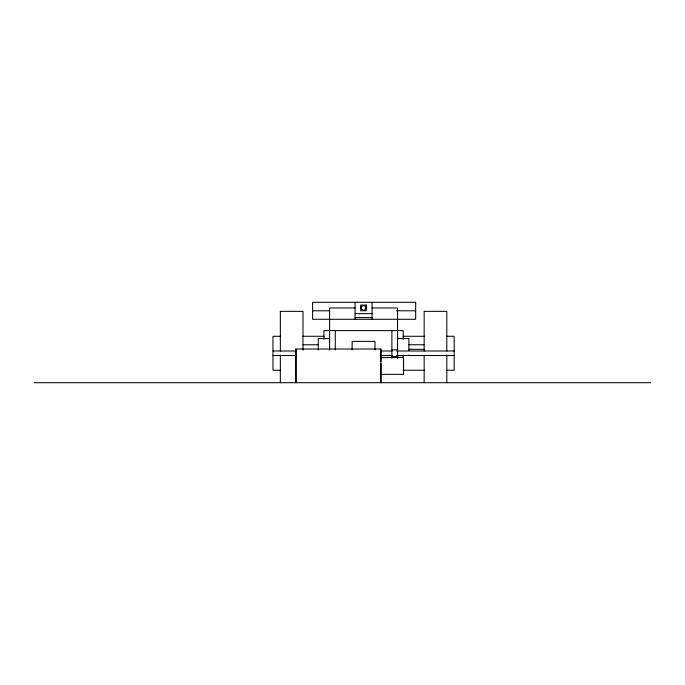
<?xml version="1.0" encoding="UTF-8"?>
<svg xmlns="http://www.w3.org/2000/svg" width="685" height="685" viewBox="0 0 685 685"><rect width="100%" height="100%" fill="white"/><g stroke="black" fill="none" stroke-linecap="round" stroke-linejoin="round"><path stroke-width="1.03" d="M380.834 357.442L380.869 349.016M295.937 349.016L295.937 382.701L295.954 349.016L380.886 349.016L380.877 374.352L403.525 374.352L403.525 357.365L380.869 357.664M380.886 382.701L380.928 363.641M355.078 307.959L329.605 307.959L329.605 349.975M372.066 307.959L397.548 307.959L397.548 358.358M312.617 310.793L329.613 310.793M396.546 310.793L415.667 310.793M355.078 313.619L372.066 313.619M355.078 317.583L372.066 317.583M280.439 336.275L272.981 336.275L272.981 370.242L280.439 370.242M302.821 336.275L324.142 336.275M403.011 336.275L424.323 336.275M446.706 336.275L454.172 336.275L454.172 370.242L446.706 370.242M329.605 338.57L318.277 338.57L318.277 349.975M397.548 338.57L408.876 338.57L408.876 350.583M302.993 344.769L318.277 344.769M408.876 344.769L424.161 344.769M408.876 349.299L424.161 349.299M391.888 349.864L397.548 349.864M272.981 350.994L296.425 350.994M380.629 350.994L392.351 350.994M396.615 350.994L454.172 350.994M272.981 355.524L296.425 355.524M380.629 355.524L392.351 355.524M396.615 355.524L454.172 355.524M391.888 356.654L397.548 356.654M403.011 370.242L424.323 370.242M34.25 382.701L650.75 382.701M403.525 357.365L403.525 374.352M380.877 357.365L380.894 361.594M380.869 382.701L380.834 374.284M446.808 351.131L446.808 311.358L424.161 311.358L424.161 351.131M446.808 355.087L446.808 382.701M424.161 356.26L424.161 382.701M408.876 354.993L408.876 355.489M403.208 339.143L403.208 330.607L323.936 330.607L323.936 339.143M403.208 355.155L403.208 358.358M391.888 330.607L391.888 358.358M375.012 349.864L375.012 341.37L352.141 341.37L352.141 349.864M372.066 302.299L372.066 319.287M355.078 302.299L355.078 319.287M335.265 330.607L335.265 349.864M302.993 350.103L302.993 311.358L280.345 311.358L280.345 351.131M280.345 355.087L280.345 382.701M415.667 302.299L312.617 302.299L312.617 319.287L415.667 319.287L415.667 302.299M366.347 305.073L360.687 305.073L360.687 310.733L366.347 310.733L366.347 305.073M362.117 309.68A2.269 2.269 0 0 0 365.756 308.233A2.269 2.269 0 0 0 362.682 305.801A2.269 2.269 0 0 0 362.117 309.68"/></g></svg>
